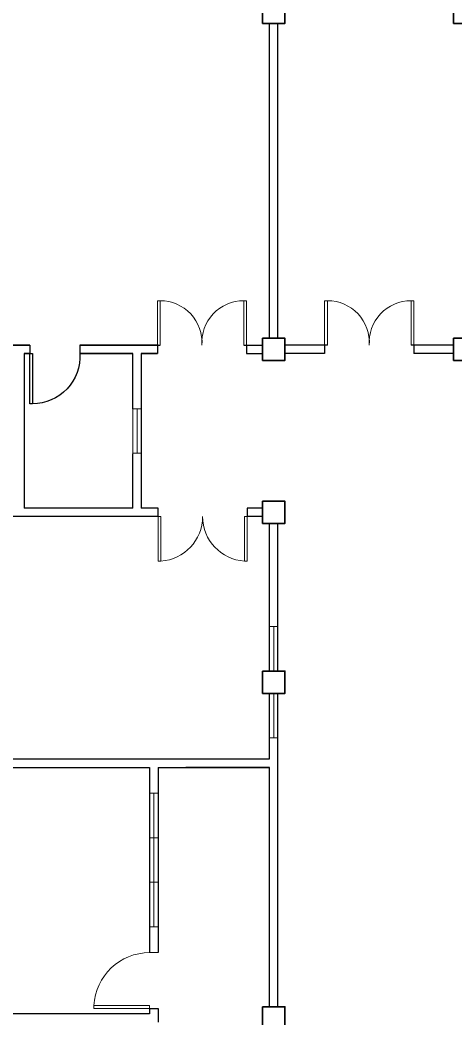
# Model space of a CAD drawing. Header units: millimetres. Extents: x 3 to 434, y 1 to 233.
# Drawn here: x 288.79 to 296.59, y 121.24 to 139.15 of the extents above; entities that cross this region are included whole.
import ezdxf

# ---------------------------------------------------------------- set-up
doc = ezdxf.new("R2010")
doc.units = ezdxf.units.MM
doc.header["$MEASUREMENT"] = 0

# ---------------------------------------------------------------- blocks, each defined once
blk = doc.blocks.new('dr 900')
at = {"ltscale": 0.03}
blk.add_lwpolyline([(0, 0), (0.05, 0), (0.05, 0.9), (0, 0.9)], close=True, dxfattribs=at)
blk.add_arc((0.05, 0.049), 0.851, 356.7268, 90, dxfattribs=at)

msp = doc.modelspace()

# ---------------------------------------------------------------- linework, layer by layer
at = {"color": 8, "lineweight": 25}
for p, q in [((293.261, 133.442), (293.261, 139.092)), ((293.411, 133.442), (293.411, 139.092)), ((287.436, 133.315), (288.961, 133.315)), ((288.961, 133.315), (287.436, 133.315)), ((288.961, 133.315), (288.961, 133.165)), ((289.861, 133.315), (291.299, 133.315)), ((291.261, 133.315), (289.861, 133.315)), ((289.861, 133.315), (289.861, 133.165)), ((291.249, 133.315), (291.249, 133.165)), ((292.799, 133.315), (293.136, 133.315)), ((292.849, 133.315), (292.849, 133.165)), ((294.299, 133.315), (293.536, 133.315)), ((294.249, 133.315), (294.249, 133.165)), ((296.561, 133.315), (295.799, 133.315)), ((295.849, 133.315), (295.849, 133.165)), ((288.861, 133.165), (288.961, 133.165)), ((288.861, 133.165), (288.861, 130.39)), ((288.961, 133.165), (288.861, 133.165)), ((289.861, 133.165), (290.811, 133.165)), ((290.811, 133.165), (289.861, 133.165)), ((290.811, 132.177), (290.811, 133.165)), ((290.961, 133.165), (291.249, 133.165)), ((291.249, 133.165), (290.961, 133.165)), ((290.961, 133.165), (290.961, 130.39)), ((292.849, 133.165), (293.136, 133.165)), ((294.249, 133.165), (293.536, 133.165)), ((296.561, 133.165), (295.849, 133.165)), ((290.811, 130.39), (290.811, 131.364)), ((291.261, 130.24), (288.186, 130.24)), ((290.811, 130.39), (288.861, 130.39)), ((291.261, 130.39), (290.961, 130.39)), ((291.261, 130.24), (291.261, 130.39)), ((293.136, 130.39), (292.861, 130.39)), ((292.861, 130.39), (292.861, 130.24)), ((293.136, 130.24), (292.861, 130.24)), ((293.261, 127.468), (293.261, 130.117)), ((293.411, 127.468), (293.411, 130.117)), ((293.261, 125.89), (293.261, 127.068)), ((293.411, 125.74), (293.411, 127.068)), ((287.311, 125.89), (293.261, 125.89)), ((287.311, 125.74), (291.111, 125.74)), ((291.111, 125.74), (291.111, 122.415)), ((291.261, 125.74), (293.261, 125.74)), ((291.261, 125.74), (291.261, 122.415)), ((293.261, 125.74), (291.761, 125.74)), ((293.261, 121.443), (293.261, 125.74)), ((293.411, 121.443), (293.411, 125.74)), ((291.111, 121.315), (287.436, 121.315)), ((291.111, 121.415), (291.111, 121.315)), ((291.111, 121.415), (291.261, 121.415)), ((291.261, 121.415), (291.261, 121.315)), ((291.261, 121.315), (291.261, 121.165))]:
    msp.add_line(p, q, dxfattribs=at)
at = {"color": 8, "lineweight": 9}
for p, q in [((290.961, 131.777), (290.961, 132.277)), ((290.811, 131.364), (290.811, 132.177)), ((290.961, 132.177), (290.811, 132.177)), ((290.886, 132.177), (290.886, 131.377)), ((290.961, 131.777), (290.961, 131.277)), ((290.961, 131.377), (290.811, 131.377)), ((293.411, 128.268), (293.261, 128.268)), ((293.336, 128.268), (293.336, 127.468)), ((293.411, 127.468), (293.261, 127.468)), ((293.411, 127.068), (293.261, 127.068)), ((293.336, 127.068), (293.336, 126.268)), ((293.411, 126.268), (293.261, 126.268)), ((291.111, 124.477), (291.111, 125.277)), ((291.111, 125.277), (291.261, 125.277)), ((291.186, 125.277), (291.186, 122.877)), ((291.261, 124.477), (291.111, 124.477)), ((291.261, 124.077), (291.261, 124.477)), ((291.261, 124.077), (291.261, 123.677)), ((291.261, 123.677), (291.111, 123.677)), ((291.111, 123.677), (291.111, 122.877)), ((291.111, 122.877), (291.261, 122.877)), ((291.111, 122.415), (291.261, 122.415))]:
    msp.add_line(p, q, dxfattribs=at)
at = {"color": 8, "lineweight": 13}
for p, q in [((291.261, 130.24), (291.261, 129.44)), ((291.311, 130.24), (291.261, 130.24)), ((291.311, 129.44), (291.311, 130.24)), ((292.811, 129.44), (292.811, 130.24)), ((292.811, 130.24), (292.861, 130.24)), ((292.861, 130.24), (292.861, 129.44)), ((291.261, 129.44), (291.311, 129.44)), ((292.861, 129.44), (292.811, 129.44)), ((290.111, 121.415), (290.111, 121.465)), ((290.111, 121.465), (291.111, 121.465)), ((291.111, 121.465), (291.111, 121.415)), ((291.111, 121.415), (290.111, 121.415))]:
    msp.add_line(p, q, dxfattribs=at)
at = {"color": 8, "lineweight": 35}
for points in [[(293.136, 139.492), (293.536, 139.492), (293.536, 139.092), (293.136, 139.092)], [(296.561, 139.492), (296.961, 139.492), (296.961, 139.092), (296.561, 139.092)], [(293.136, 133.442), (293.536, 133.442), (293.536, 133.042), (293.136, 133.042)], [(296.561, 133.442), (296.961, 133.442), (296.961, 133.042), (296.561, 133.042)], [(293.136, 130.517), (293.536, 130.517), (293.536, 130.117), (293.136, 130.117)], [(293.136, 127.468), (293.536, 127.468), (293.536, 127.068), (293.136, 127.068)], [(293.136, 121.443), (293.536, 121.443), (293.536, 121.043), (293.136, 121.043)]]:
    msp.add_lwpolyline(points, close=True, dxfattribs=at)
at = {"color": 8, "lineweight": 13, "ltscale": 0.03}
for points in [[(291.249, 133.315), (291.299, 133.315), (291.299, 134.115), (291.249, 134.115)], [(292.849, 133.315), (292.799, 133.315), (292.799, 134.115), (292.849, 134.115)], [(294.249, 133.315), (294.299, 133.315), (294.299, 134.115), (294.249, 134.115)], [(295.849, 133.315), (295.799, 133.315), (295.799, 134.115), (295.849, 134.115)]]:
    msp.add_lwpolyline(points, close=True, dxfattribs=at)
at = {"color": 8, "lineweight": 9}
for points in [[(290.811, 132.177), (290.961, 132.177), (290.961, 131.377), (290.811, 131.377)], [(290.811, 132.177), (290.961, 132.177), (290.961, 131.377), (290.811, 131.377)], [(293.261, 128.268), (293.411, 128.268), (293.411, 127.468), (293.261, 127.468)], [(293.261, 127.068), (293.411, 127.068), (293.411, 126.268), (293.261, 126.268)], [(291.111, 125.277), (291.261, 125.277), (291.261, 122.877), (291.111, 122.877)]]:
    msp.add_lwpolyline(points, close=True, dxfattribs=at)
at = {"color": 8, "lineweight": 13, "ltscale": 0.03}
for centre, start, end in [((291.299, 133.363), 356.3048, 90), ((292.799, 133.363), 90, 183.6952), ((294.299, 133.363), 356.3048, 90), ((295.799, 133.363), 90, 183.6952)]:
    msp.add_arc(centre, 0.752, start, end, dxfattribs=at)
at = {"color": 8, "lineweight": 13}
for centre, radius, start, end in [((291.261, 130.24), 0.8, 273.5833, 360), ((292.861, 130.24), 0.8, 180, 266.4167), ((291.111, 121.415), 1, 90, 177.134)]:
    msp.add_arc(centre, radius, start, end, dxfattribs=at)

# ---------------------------------------------------------------- block references
at = {"color": 8, "lineweight": 13, "xscale": -1, "rotation": 180}
msp.add_blockref('dr 900', (288.961, 133.165), dxfattribs=at)

doc.saveas('drawing.dxf')
